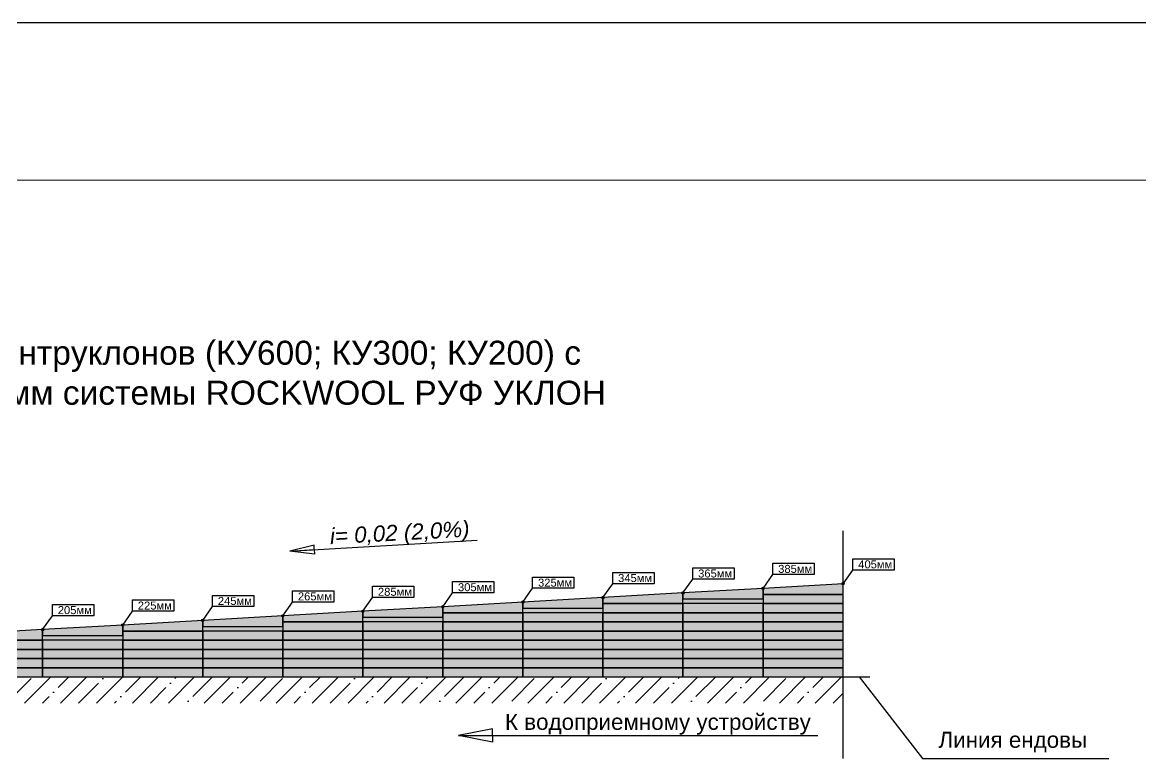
# Model space of a CAD drawing. Header units: inches. Extents: x 0 to 155541, y 1154 to 30754.
# Drawn here: x 36492 to 50462, y 21553 to 30754 of the extents above; entities that cross this region are included whole.
import ezdxf

# ---------------------------------------------------------------- set-up
doc = ezdxf.new("R2010")
doc.units = ezdxf.units.IN
doc.header["$MEASUREMENT"] = 0
doc.linetypes.add('ACAD_ISO04W100', pattern=[30, 24, -3, 0, -3])
doc.layers.add('Разуклонка', color=1, linetype='Continuous', lineweight=25)
doc.layers.add('Штампы', color=7, linetype='Continuous', lineweight=15)
doc.styles.add('Штамп', font='ARIAL.TTF', dxfattribs={"height": 2.5})

msp = doc.modelspace()

# ---------------------------------------------------------------- hatches: boundary and pattern name
at = {"ltscale": 2}
h = msp.add_hatch(dxfattribs=at)
h.set_pattern_fill('ANSI35', color=256, scale=50, style=0)
h.set_pattern_definition([(45, (-659762.16, -320661.3), (-224.5064, 224.5064), []), (45, (-659537.65, -320661.3), (-224.5064, 224.5064), [396.875, -79.375, 0, -79.375])])
h.paths.add_polyline_path([(46745.14, 22247.594), (46745.14, 22575.304), (25889.856, 22575.304), (25889.856, 22247.594)])
at = {"layer": 'Разуклонка'}
for color, points in [(40, [(43745.14, 23566.443), (43745.14, 23490.94), (44745.14, 23490.94), (44745.14, 23623.67)]), (40, [(44745.14, 23623.67), (44745.14, 23548.167), (45745.14, 23548.167), (45745.14, 23680.898)]), (40, [(45745.14, 23680.898), (45745.14, 23605.394), (46745.14, 23605.394), (46745.14, 23738.125)]), (40, [(41745.14, 23451.989), (41745.14, 23376.485), (42745.14, 23376.485), (42745.14, 23509.216)]), (40, [(42745.14, 23509.216), (42745.14, 23433.713), (43745.14, 23433.713), (43745.14, 23566.443)]), (152, [(44745.14, 23490.94), (43745.14, 23490.94), (43745.14, 23376.485), (44745.14, 23376.485)]), (82, [(44745.14, 23548.167), (45745.14, 23548.167), (45745.14, 23490.94), (44745.14, 23490.94)]), (152, [(45745.14, 23490.94), (44745.14, 23490.94), (44745.14, 23376.485), (45745.14, 23376.485)]), (152, [(46745.14, 23605.394), (45745.14, 23605.394), (45745.14, 23490.94), (46745.14, 23490.94)]), (152, [(46745.14, 23490.94), (45745.14, 23490.94), (45745.14, 23376.485), (46745.14, 23376.485)]), (40, [(38745.14, 23280.307), (38745.14, 23204.803), (39745.14, 23204.803), (39745.14, 23337.534)]), (40, [(39745.14, 23337.534), (39745.14, 23262.031), (40745.14, 23262.031), (40745.14, 23394.761)]), (40, [(40745.14, 23394.761), (40745.14, 23319.258), (41745.14, 23319.258), (41745.14, 23451.989)]), (152, [(42745.14, 23376.485), (41745.14, 23376.485), (41745.14, 23262.031), (42745.14, 23262.031)]), (82, [(42745.14, 23433.713), (43745.14, 23433.713), (43745.14, 23376.485), (42745.14, 23376.485)]), (152, [(43745.14, 23376.485), (42745.14, 23376.485), (42745.14, 23262.031), (43745.14, 23262.031)]), (152, [(44745.14, 23376.485), (43745.14, 23376.485), (43745.14, 23262.031), (44745.14, 23262.031)]), (152, [(45745.14, 23376.485), (44745.14, 23376.485), (44745.14, 23262.031), (45745.14, 23262.031)]), (152, [(46745.14, 23376.485), (45745.14, 23376.485), (45745.14, 23262.031), (46745.14, 23262.031)]), (40, [(36745.14, 23165.852), (36745.14, 23090.349), (37745.14, 23090.349), (37745.14, 23223.079)]), (40, [(37745.14, 23223.079), (37745.14, 23147.576), (38745.14, 23147.576), (38745.14, 23280.307)]), (82, [(38745.14, 23204.803), (39745.14, 23204.803), (39745.14, 23147.576), (38745.14, 23147.576)]), (152, [(40745.14, 23262.031), (39745.14, 23262.031), (39745.14, 23147.576), (40745.14, 23147.576)]), (82, [(40745.14, 23319.258), (41745.14, 23319.258), (41745.14, 23262.031), (40745.14, 23262.031)]), (152, [(41745.14, 23262.031), (40745.14, 23262.031), (40745.14, 23147.576), (41745.14, 23147.576)]), (152, [(42745.14, 23262.031), (41745.14, 23262.031), (41745.14, 23147.576), (42745.14, 23147.576)]), (152, [(43745.14, 23262.031), (42745.14, 23262.031), (42745.14, 23147.576), (43745.14, 23147.576)]), (152, [(44745.14, 23262.031), (43745.14, 23262.031), (43745.14, 23147.576), (44745.14, 23147.576)]), (152, [(45745.14, 23262.031), (44745.14, 23262.031), (44745.14, 23147.576), (45745.14, 23147.576)]), (152, [(46745.14, 23262.031), (45745.14, 23262.031), (45745.14, 23147.576), (46745.14, 23147.576)]), (40, [(35745.14, 23108.625), (35745.14, 23033.122), (36745.14, 23033.122), (36745.14, 23165.852)]), (82, [(36745.14, 23090.349), (37745.14, 23090.349), (37745.14, 23033.122), (36745.14, 23033.122)]), (152, [(38745.14, 23147.576), (37745.14, 23147.576), (37745.14, 23033.122), (38745.14, 23033.122)]), (152, [(39745.14, 23147.576), (38745.14, 23147.576), (38745.14, 23033.122), (39745.14, 23033.122)]), (152, [(40745.14, 23147.576), (39745.14, 23147.576), (39745.14, 23033.122), (40745.14, 23033.122)]), (152, [(41745.14, 23147.576), (40745.14, 23147.576), (40745.14, 23033.122), (41745.14, 23033.122)]), (152, [(42745.14, 23147.576), (41745.14, 23147.576), (41745.14, 23033.122), (42745.14, 23033.122)]), (152, [(43745.14, 23147.576), (42745.14, 23147.576), (42745.14, 23033.122), (43745.14, 23033.122)]), (152, [(44745.14, 23147.576), (43745.14, 23147.576), (43745.14, 23033.122), (44745.14, 23033.122)]), (152, [(45745.14, 23147.576), (44745.14, 23147.576), (44745.14, 23033.122), (45745.14, 23033.122)]), (152, [(46745.14, 23147.576), (45745.14, 23147.576), (45745.14, 23033.122), (46745.14, 23033.122)]), (152, [(36745.14, 23033.122), (35745.14, 23033.122), (35745.14, 22918.667), (36745.14, 22918.667)]), (152, [(36745.14, 22918.667), (35745.14, 22918.667), (35745.14, 22804.213), (36745.14, 22804.213)]), (152, [(37745.14, 23033.122), (36745.14, 23033.122), (36745.14, 22918.667), (37745.14, 22918.667)]), (152, [(37745.14, 22918.667), (36745.14, 22918.667), (36745.14, 22804.213), (37745.14, 22804.213)]), (152, [(38745.14, 23033.122), (37745.14, 23033.122), (37745.14, 22918.667), (38745.14, 22918.667)]), (152, [(38745.14, 22918.667), (37745.14, 22918.667), (37745.14, 22804.213), (38745.14, 22804.213)]), (152, [(39745.14, 23033.122), (38745.14, 23033.122), (38745.14, 22918.667), (39745.14, 22918.667)]), (152, [(39745.14, 22918.667), (38745.14, 22918.667), (38745.14, 22804.213), (39745.14, 22804.213)]), (152, [(40745.14, 23033.122), (39745.14, 23033.122), (39745.14, 22918.667), (40745.14, 22918.667)]), (152, [(40745.14, 22918.667), (39745.14, 22918.667), (39745.14, 22804.213), (40745.14, 22804.213)]), (152, [(41745.14, 23033.122), (40745.14, 23033.122), (40745.14, 22918.667), (41745.14, 22918.667)]), (152, [(41745.14, 22918.667), (40745.14, 22918.667), (40745.14, 22804.213), (41745.14, 22804.213)]), (152, [(42745.14, 23033.122), (41745.14, 23033.122), (41745.14, 22918.667), (42745.14, 22918.667)]), (152, [(42745.14, 22918.667), (41745.14, 22918.667), (41745.14, 22804.213), (42745.14, 22804.213)]), (152, [(43745.14, 23033.122), (42745.14, 23033.122), (42745.14, 22918.667), (43745.14, 22918.667)]), (152, [(43745.14, 22918.667), (42745.14, 22918.667), (42745.14, 22804.213), (43745.14, 22804.213)]), (152, [(44745.14, 23033.122), (43745.14, 23033.122), (43745.14, 22918.667), (44745.14, 22918.667)]), (152, [(44745.14, 22918.667), (43745.14, 22918.667), (43745.14, 22804.213), (44745.14, 22804.213)]), (152, [(45745.14, 23033.122), (44745.14, 23033.122), (44745.14, 22918.667), (45745.14, 22918.667)]), (152, [(45745.14, 22918.667), (44745.14, 22918.667), (44745.14, 22804.213), (45745.14, 22804.213)]), (152, [(46745.14, 23033.122), (45745.14, 23033.122), (45745.14, 22918.667), (46745.14, 22918.667)]), (152, [(46745.14, 22918.667), (45745.14, 22918.667), (45745.14, 22804.213), (46745.14, 22804.213)]), (152, [(36745.14, 22804.213), (35745.14, 22804.213), (35745.14, 22689.758), (36745.14, 22689.758)]), (152, [(37745.14, 22804.213), (36745.14, 22804.213), (36745.14, 22689.758), (37745.14, 22689.758)]), (152, [(38745.14, 22804.213), (37745.14, 22804.213), (37745.14, 22689.758), (38745.14, 22689.758)]), (152, [(39745.14, 22804.213), (38745.14, 22804.213), (38745.14, 22689.758), (39745.14, 22689.758)]), (152, [(40745.14, 22804.213), (39745.14, 22804.213), (39745.14, 22689.758), (40745.14, 22689.758)]), (152, [(41745.14, 22804.213), (40745.14, 22804.213), (40745.14, 22689.758), (41745.14, 22689.758)]), (152, [(42745.14, 22804.213), (41745.14, 22804.213), (41745.14, 22689.758), (42745.14, 22689.758)]), (152, [(43745.14, 22804.213), (42745.14, 22804.213), (42745.14, 22689.758), (43745.14, 22689.758)]), (152, [(44745.14, 22804.213), (43745.14, 22804.213), (43745.14, 22689.758), (44745.14, 22689.758)]), (152, [(45745.14, 22804.213), (44745.14, 22804.213), (44745.14, 22689.758), (45745.14, 22689.758)]), (152, [(46745.14, 22804.213), (45745.14, 22804.213), (45745.14, 22689.758), (46745.14, 22689.758)]), (152, [(36745.14, 22689.758), (35745.14, 22689.758), (35745.14, 22575.304), (36745.14, 22575.304)]), (152, [(37745.14, 22689.758), (36745.14, 22689.758), (36745.14, 22575.304), (37745.14, 22575.304)]), (152, [(38745.14, 22689.758), (37745.14, 22689.758), (37745.14, 22575.304), (38745.14, 22575.304)]), (152, [(39745.14, 22689.758), (38745.14, 22689.758), (38745.14, 22575.304), (39745.14, 22575.304)]), (152, [(40745.14, 22689.758), (39745.14, 22689.758), (39745.14, 22575.304), (40745.14, 22575.304)]), (152, [(41745.14, 22689.758), (40745.14, 22689.758), (40745.14, 22575.304), (41745.14, 22575.304)]), (152, [(42745.14, 22689.758), (41745.14, 22689.758), (41745.14, 22575.304), (42745.14, 22575.304)]), (152, [(43745.14, 22689.758), (42745.14, 22689.758), (42745.14, 22575.304), (43745.14, 22575.304)]), (152, [(44745.14, 22689.758), (43745.14, 22689.758), (43745.14, 22575.304), (44745.14, 22575.304)]), (152, [(45745.14, 22689.758), (44745.14, 22689.758), (44745.14, 22575.304), (45745.14, 22575.304)]), (152, [(46745.14, 22689.758), (45745.14, 22689.758), (45745.14, 22575.304), (46745.14, 22575.304)])]:
    msp.add_hatch(color=color, dxfattribs=at).paths.add_polyline_path(points)

# ---------------------------------------------------------------- linework, layer by layer
at = {"color": 0}
msp.add_line((23181.32, 30754.239), (52781.32, 30754.239), dxfattribs=at)
at = {"layer": 'Разуклонка', "color": 0, "linetype": 'ACAD_ISO04W100', "ltscale": 0.1}
msp.add_lwpolyline([(46745.14, 21553.679), (46745.14, 24400.347)], dxfattribs=at)
at = {"layer": 'Разуклонка', "color": 0}
for points in [[(39834.504, 24147.68), (42173.331, 24281.525)], [(39834.504, 24147.68), (40137.219, 24165.004), (40137.219, 24221.535), (39834.504, 24147.68)], [(39834.504, 24147.68), (40137.219, 24165.004), (40143.668, 24108.842), (39834.504, 24147.68)], [(46745.14, 23738.125), (46866.582, 23910.42)], [(44745.14, 23623.67), (44866.582, 23795.965)], [(45745.14, 23680.898), (45866.582, 23853.192)], [(41745.14, 23451.989), (41866.582, 23624.283)], [(42745.14, 23509.216), (42866.582, 23681.51)], [(43745.14, 23566.443), (43866.582, 23738.738)], [(39745.14, 23337.534), (39866.582, 23509.829)], [(40745.14, 23394.761), (40866.582, 23567.056)], [(36745.14, 23165.852), (36866.582, 23338.147)], [(37745.14, 23223.079), (37866.582, 23395.374)], [(38745.14, 23280.307), (38866.582, 23452.601)], [(46947.196, 22575.304), (47737.624, 21553.033), (50066.648, 21553.033)], [(41940.126, 21841.736), (42364.322, 21841.736), (42364.322, 21924.898), (41940.126, 21841.736)], [(41940.126, 21841.736), (46429.642, 21841.736)], [(41940.126, 21841.736), (42364.322, 21841.736), (42364.322, 21758.575), (41940.126, 21841.736)]]:
    msp.add_lwpolyline(points, dxfattribs=at)
for points in [[(46866.582, 24051.159), (47383.13, 24051.159), (47383.13, 23910.42), (46866.582, 23910.42)], [(44866.582, 23936.704), (45383.13, 23936.704), (45383.13, 23795.965), (44866.582, 23795.965)], [(45866.582, 23993.932), (46383.13, 23993.932), (46383.13, 23853.192), (45866.582, 23853.192)], [(41866.582, 23765.023), (42383.13, 23765.023), (42383.13, 23624.283), (41866.582, 23624.283)], [(42866.582, 23822.25), (43383.13, 23822.25), (43383.13, 23681.51), (42866.582, 23681.51)], [(43866.582, 23879.477), (44383.13, 23879.477), (44383.13, 23738.738), (43866.582, 23738.738)], [(39866.582, 23650.568), (40383.13, 23650.568), (40383.13, 23509.829), (39866.582, 23509.829)], [(40866.582, 23707.795), (41383.13, 23707.795), (41383.13, 23567.056), (40866.582, 23567.056)], [(43745.14, 23566.443), (43745.14, 23490.94), (44745.14, 23490.94), (44745.14, 23623.67)], [(44745.14, 23623.67), (44745.14, 23548.167), (45745.14, 23548.167), (45745.14, 23680.898)], [(45745.14, 23680.898), (45745.14, 23605.394), (46745.14, 23605.394), (46745.14, 23738.125)], [(36866.582, 23478.886), (37383.13, 23478.886), (37383.13, 23338.147), (36866.582, 23338.147)], [(37866.582, 23536.114), (38383.13, 23536.114), (38383.13, 23395.374), (37866.582, 23395.374)], [(38866.582, 23593.341), (39383.13, 23593.341), (39383.13, 23452.601), (38866.582, 23452.601)], [(41745.14, 23451.989), (41745.14, 23376.485), (42745.14, 23376.485), (42745.14, 23509.216)], [(42745.14, 23509.216), (42745.14, 23433.713), (43745.14, 23433.713), (43745.14, 23566.443)], [(44745.14, 23490.94), (43745.14, 23490.94), (43745.14, 23376.485), (44745.14, 23376.485)], [(44745.14, 23548.167), (45745.14, 23548.167), (45745.14, 23490.94), (44745.14, 23490.94)], [(45745.14, 23490.94), (44745.14, 23490.94), (44745.14, 23376.485), (45745.14, 23376.485)], [(46745.14, 23605.394), (45745.14, 23605.394), (45745.14, 23490.94), (46745.14, 23490.94)], [(46745.14, 23490.94), (45745.14, 23490.94), (45745.14, 23376.485), (46745.14, 23376.485)], [(38745.14, 23280.307), (38745.14, 23204.803), (39745.14, 23204.803), (39745.14, 23337.534)], [(39745.14, 23337.534), (39745.14, 23262.031), (40745.14, 23262.031), (40745.14, 23394.761)], [(40745.14, 23394.761), (40745.14, 23319.258), (41745.14, 23319.258), (41745.14, 23451.989)], [(42745.14, 23376.485), (41745.14, 23376.485), (41745.14, 23262.031), (42745.14, 23262.031)], [(42745.14, 23433.713), (43745.14, 23433.713), (43745.14, 23376.485), (42745.14, 23376.485)], [(43745.14, 23376.485), (42745.14, 23376.485), (42745.14, 23262.031), (43745.14, 23262.031)], [(44745.14, 23376.485), (43745.14, 23376.485), (43745.14, 23262.031), (44745.14, 23262.031)], [(45745.14, 23376.485), (44745.14, 23376.485), (44745.14, 23262.031), (45745.14, 23262.031)], [(46745.14, 23376.485), (45745.14, 23376.485), (45745.14, 23262.031), (46745.14, 23262.031)], [(36745.14, 23165.852), (36745.14, 23090.349), (37745.14, 23090.349), (37745.14, 23223.079)], [(37745.14, 23223.079), (37745.14, 23147.576), (38745.14, 23147.576), (38745.14, 23280.307)], [(38745.14, 23204.803), (39745.14, 23204.803), (39745.14, 23147.576), (38745.14, 23147.576)], [(40745.14, 23262.031), (39745.14, 23262.031), (39745.14, 23147.576), (40745.14, 23147.576)], [(40745.14, 23319.258), (41745.14, 23319.258), (41745.14, 23262.031), (40745.14, 23262.031)], [(41745.14, 23262.031), (40745.14, 23262.031), (40745.14, 23147.576), (41745.14, 23147.576)], [(42745.14, 23262.031), (41745.14, 23262.031), (41745.14, 23147.576), (42745.14, 23147.576)], [(43745.14, 23262.031), (42745.14, 23262.031), (42745.14, 23147.576), (43745.14, 23147.576)], [(44745.14, 23262.031), (43745.14, 23262.031), (43745.14, 23147.576), (44745.14, 23147.576)], [(45745.14, 23262.031), (44745.14, 23262.031), (44745.14, 23147.576), (45745.14, 23147.576)], [(46745.14, 23262.031), (45745.14, 23262.031), (45745.14, 23147.576), (46745.14, 23147.576)], [(35745.14, 23108.625), (35745.14, 23033.122), (36745.14, 23033.122), (36745.14, 23165.852)], [(36745.14, 23090.349), (37745.14, 23090.349), (37745.14, 23033.122), (36745.14, 23033.122)], [(38745.14, 23147.576), (37745.14, 23147.576), (37745.14, 23033.122), (38745.14, 23033.122)], [(39745.14, 23147.576), (38745.14, 23147.576), (38745.14, 23033.122), (39745.14, 23033.122)], [(40745.14, 23147.576), (39745.14, 23147.576), (39745.14, 23033.122), (40745.14, 23033.122)], [(41745.14, 23147.576), (40745.14, 23147.576), (40745.14, 23033.122), (41745.14, 23033.122)], [(42745.14, 23147.576), (41745.14, 23147.576), (41745.14, 23033.122), (42745.14, 23033.122)], [(43745.14, 23147.576), (42745.14, 23147.576), (42745.14, 23033.122), (43745.14, 23033.122)], [(44745.14, 23147.576), (43745.14, 23147.576), (43745.14, 23033.122), (44745.14, 23033.122)], [(45745.14, 23147.576), (44745.14, 23147.576), (44745.14, 23033.122), (45745.14, 23033.122)], [(46745.14, 23147.576), (45745.14, 23147.576), (45745.14, 23033.122), (46745.14, 23033.122)], [(36745.14, 23033.122), (35745.14, 23033.122), (35745.14, 22918.667), (36745.14, 22918.667)], [(36745.14, 22918.667), (35745.14, 22918.667), (35745.14, 22804.213), (36745.14, 22804.213)], [(37745.14, 23033.122), (36745.14, 23033.122), (36745.14, 22918.667), (37745.14, 22918.667)], [(37745.14, 22918.667), (36745.14, 22918.667), (36745.14, 22804.213), (37745.14, 22804.213)], [(38745.14, 23033.122), (37745.14, 23033.122), (37745.14, 22918.667), (38745.14, 22918.667)], [(38745.14, 22918.667), (37745.14, 22918.667), (37745.14, 22804.213), (38745.14, 22804.213)], [(39745.14, 23033.122), (38745.14, 23033.122), (38745.14, 22918.667), (39745.14, 22918.667)], [(39745.14, 22918.667), (38745.14, 22918.667), (38745.14, 22804.213), (39745.14, 22804.213)], [(40745.14, 23033.122), (39745.14, 23033.122), (39745.14, 22918.667), (40745.14, 22918.667)], [(40745.14, 22918.667), (39745.14, 22918.667), (39745.14, 22804.213), (40745.14, 22804.213)], [(41745.14, 23033.122), (40745.14, 23033.122), (40745.14, 22918.667), (41745.14, 22918.667)], [(41745.14, 22918.667), (40745.14, 22918.667), (40745.14, 22804.213), (41745.14, 22804.213)], [(42745.14, 23033.122), (41745.14, 23033.122), (41745.14, 22918.667), (42745.14, 22918.667)], [(42745.14, 22918.667), (41745.14, 22918.667), (41745.14, 22804.213), (42745.14, 22804.213)], [(43745.14, 23033.122), (42745.14, 23033.122), (42745.14, 22918.667), (43745.14, 22918.667)], [(43745.14, 22918.667), (42745.14, 22918.667), (42745.14, 22804.213), (43745.14, 22804.213)], [(44745.14, 23033.122), (43745.14, 23033.122), (43745.14, 22918.667), (44745.14, 22918.667)], [(44745.14, 22918.667), (43745.14, 22918.667), (43745.14, 22804.213), (44745.14, 22804.213)], [(45745.14, 23033.122), (44745.14, 23033.122), (44745.14, 22918.667), (45745.14, 22918.667)], [(45745.14, 22918.667), (44745.14, 22918.667), (44745.14, 22804.213), (45745.14, 22804.213)], [(46745.14, 23033.122), (45745.14, 23033.122), (45745.14, 22918.667), (46745.14, 22918.667)], [(46745.14, 22918.667), (45745.14, 22918.667), (45745.14, 22804.213), (46745.14, 22804.213)], [(36745.14, 22804.213), (35745.14, 22804.213), (35745.14, 22689.758), (36745.14, 22689.758)], [(37745.14, 22804.213), (36745.14, 22804.213), (36745.14, 22689.758), (37745.14, 22689.758)], [(38745.14, 22804.213), (37745.14, 22804.213), (37745.14, 22689.758), (38745.14, 22689.758)], [(39745.14, 22804.213), (38745.14, 22804.213), (38745.14, 22689.758), (39745.14, 22689.758)], [(40745.14, 22804.213), (39745.14, 22804.213), (39745.14, 22689.758), (40745.14, 22689.758)], [(41745.14, 22804.213), (40745.14, 22804.213), (40745.14, 22689.758), (41745.14, 22689.758)], [(42745.14, 22804.213), (41745.14, 22804.213), (41745.14, 22689.758), (42745.14, 22689.758)], [(43745.14, 22804.213), (42745.14, 22804.213), (42745.14, 22689.758), (43745.14, 22689.758)], [(44745.14, 22804.213), (43745.14, 22804.213), (43745.14, 22689.758), (44745.14, 22689.758)], [(45745.14, 22804.213), (44745.14, 22804.213), (44745.14, 22689.758), (45745.14, 22689.758)], [(46745.14, 22804.213), (45745.14, 22804.213), (45745.14, 22689.758), (46745.14, 22689.758)], [(36745.14, 22689.758), (35745.14, 22689.758), (35745.14, 22575.304), (36745.14, 22575.304)], [(37745.14, 22689.758), (36745.14, 22689.758), (36745.14, 22575.304), (37745.14, 22575.304)], [(38745.14, 22689.758), (37745.14, 22689.758), (37745.14, 22575.304), (38745.14, 22575.304)], [(39745.14, 22689.758), (38745.14, 22689.758), (38745.14, 22575.304), (39745.14, 22575.304)], [(40745.14, 22689.758), (39745.14, 22689.758), (39745.14, 22575.304), (40745.14, 22575.304)], [(41745.14, 22689.758), (40745.14, 22689.758), (40745.14, 22575.304), (41745.14, 22575.304)], [(42745.14, 22689.758), (41745.14, 22689.758), (41745.14, 22575.304), (42745.14, 22575.304)], [(43745.14, 22689.758), (42745.14, 22689.758), (42745.14, 22575.304), (43745.14, 22575.304)], [(44745.14, 22689.758), (43745.14, 22689.758), (43745.14, 22575.304), (44745.14, 22575.304)], [(45745.14, 22689.758), (44745.14, 22689.758), (44745.14, 22575.304), (45745.14, 22575.304)], [(46745.14, 22689.758), (45745.14, 22689.758), (45745.14, 22575.304), (46745.14, 22575.304)]]:
    msp.add_lwpolyline(points, close=True, dxfattribs=at)
at = {"layer": 'Разуклонка', "color": 5, "linetype": 'ACAD_ISO04W100', "lineweight": 30, "ltscale": 0.1}
msp.add_lwpolyline([(25287.104, 22575.304), (47077.841, 22575.304)], dxfattribs=at)
at = {"layer": 'Разуклонка', "color": 0}
for centre in [(46745.14, 23738.125), (44745.14, 23623.67), (45745.14, 23680.898), (42745.14, 23509.216), (43745.14, 23566.443), (39745.14, 23337.534), (40745.14, 23394.761), (41745.14, 23451.989), (37745.14, 23223.079), (38745.14, 23280.307), (36745.14, 23165.852)]:
    msp.add_circle(centre, 14.238, dxfattribs=at)
at = {"layer": 'Штампы', "color": 0}
msp.add_line((24157.95, 28784.013), (52357.95, 28784.013), dxfattribs=at)

# ---------------------------------------------------------------- texts
at = {"color": 0, "ltscale": 2, "style": 'Штамп'}
for s, insert, char_height, width, attachment_point in [('\\pi516.63;Продольный разрез Контруклонов (КУ600; КУ300; КУ200) с \\P\\pi201.9;длиной элементов 1000мм системы ROCKWOOL РУФ УКЛОН', (31424.537, 26775.598), 300, 12528.42667, 1), ('405мм', (47359.502, 23980.789), 100, 492.92042, 6), ('365мм', (45359.502, 23866.335), 100, 492.92042, 6), ('385мм', (46359.502, 23923.562), 100, 492.92042, 6), ('325мм', (43359.502, 23751.88), 100, 492.92042, 6), ('345мм', (44359.502, 23809.107), 100, 492.92042, 6), ('265мм', (40359.502, 23580.198), 100, 492.92042, 6), ('285мм', (41359.502, 23637.426), 100, 492.92042, 6), ('305мм', (42359.502, 23694.653), 100, 492.92042, 6), ('225мм', (38359.502, 23465.744), 100, 492.92042, 6), ('245мм', (39359.502, 23522.971), 100, 492.92042, 6), ('205мм', (37359.502, 23408.517), 100, 492.92042, 6), ('\\pi4365.4;К водоприемному устройству', (38155.637, 22112.829), 200, 12528.42667, 1), ('\\pi5347.4;Линия ендовы', (42590.082, 21888.402), 200, 12528.42667, 1)]:
    msp.add_mtext(s, dxfattribs=dict(at, insert=insert, char_height=char_height, width=width, attachment_point=attachment_point))
at = {"color": 0, "ltscale": 2, "insert": (40328.576, 24432.206), "char_height": 200, "width": 12528.42667, "attachment_point": 1, "rotation": 3.1051969, "style": 'Штамп'}
msp.add_mtext('{\\fArial|b0|i1|c204|p34;i= 0,02 (2,0%)}', dxfattribs=at)

doc.saveas('drawing.dxf')
